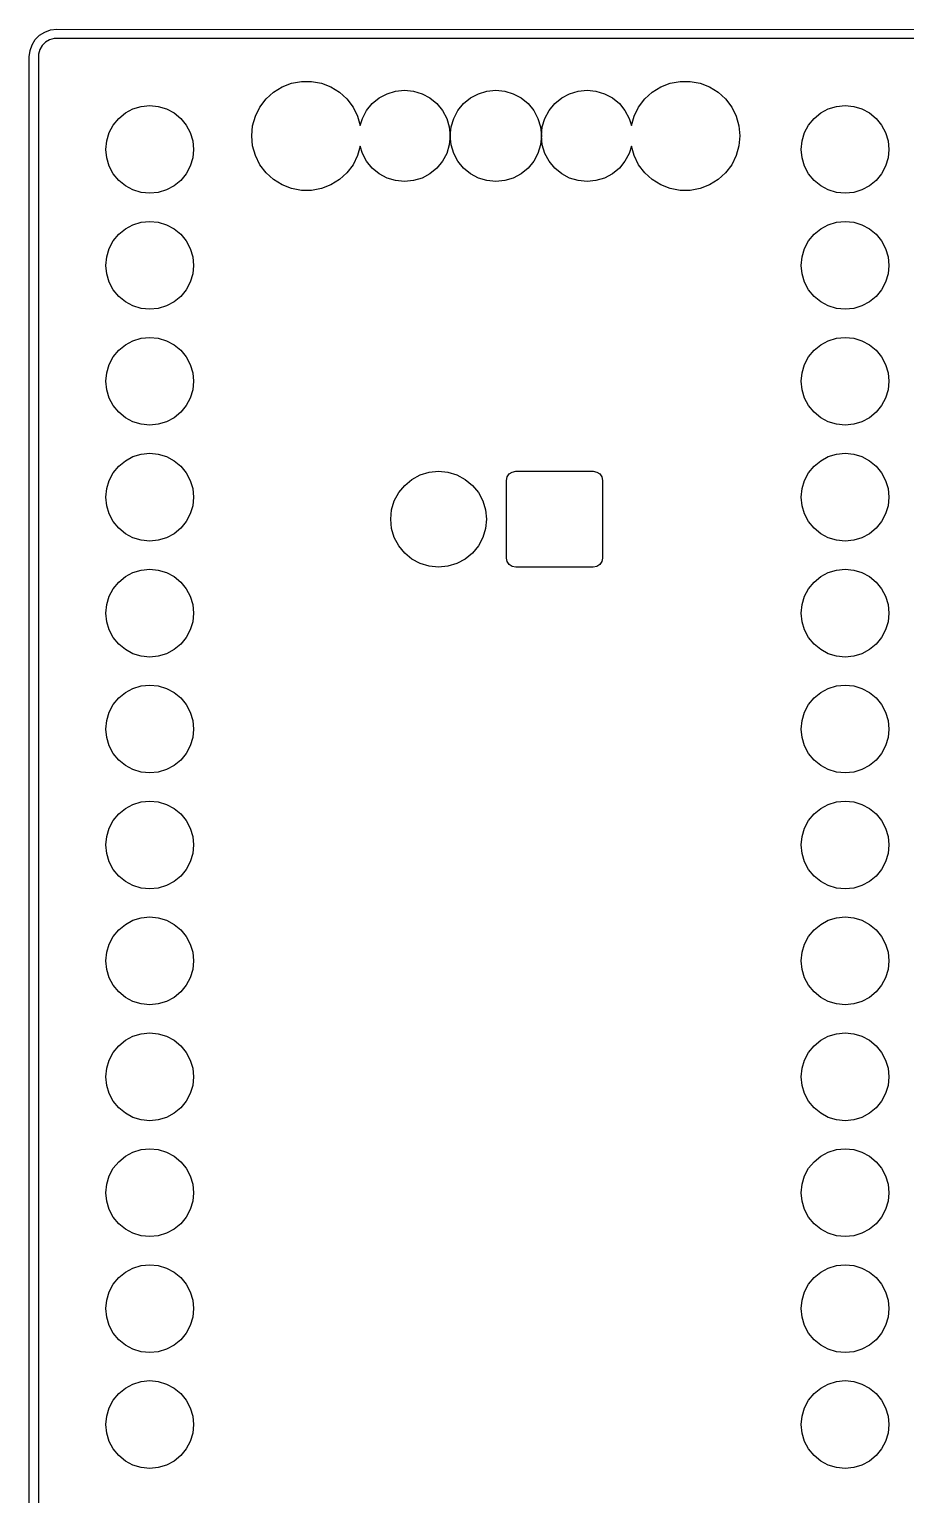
# Model space of a CAD drawing. Extents: x 11 to 286, y -112 to -20.
# Drawn here: x 151.83 to 171.04, y -58.81 to -26.7 of the extents above; entities that cross this region are included whole.
import ezdxf

# ---------------------------------------------------------------- set-up
doc = ezdxf.new("R2010")
doc.units = 0
doc.layers.add('BLACK', color=7, linetype='CONTINUOUS')

msp = doc.modelspace()

# ---------------------------------------------------------------- linework, layer by layer
at = {"layer": 'BLACK', "linetype": 'CONTINUOUS'}
for p, q in [((151.893, -27.0377), (151.964, -26.9239)), ((151.964, -26.9239), (152.059, -26.8289)), ((152.059, -26.8289), (152.173, -26.7574)), ((152.173, -26.7574), (152.3, -26.713)), ((152.279, -26.9252), (152.188, -26.9779)), ((152.381, -26.898), (152.279, -26.9252)), ((152.3, -26.713), (152.434, -26.698)), ((152.434, -26.898), (152.381, -26.898)), ((152.434, -26.698), (172.183, -26.6998)), ((172.183, -26.8998), (152.434, -26.898)), ((151.833, -27.298), (151.849, -27.1645)), ((151.849, -27.1645), (151.893, -27.0377)), ((152.061, -27.1436), (152.034, -27.2453)), ((152.034, -27.2453), (152.034, -27.298)), ((152.113, -27.0524), (152.061, -27.1436)), ((152.188, -26.9779), (152.113, -27.0524)), ((151.833, -87.123), (151.833, -27.298)), ((151.833, -27.298), (151.833, -27.298)), ((152.034, -27.298), (152.034, -87.123)), ((157.373, -27.9588), (157.579, -27.8788)), ((157.579, -27.8788), (157.797, -27.8381)), ((157.797, -27.8381), (158.018, -27.8381)), ((158.018, -27.8381), (158.236, -27.8788)), ((158.236, -27.8788), (158.442, -27.9588)), ((165.673, -27.9588), (165.879, -27.8788)), ((165.879, -27.8788), (166.097, -27.8381)), ((166.097, -27.8381), (166.318, -27.8381)), ((166.318, -27.8381), (166.536, -27.8788)), ((166.536, -27.8788), (166.742, -27.9588)), ((156.887, -28.4013), (157.021, -28.2246)), ((157.021, -28.2246), (157.184, -28.0754)), ((157.184, -28.0754), (157.373, -27.9588)), ((158.442, -27.9588), (158.631, -28.0754)), ((158.631, -28.0754), (158.794, -28.2246)), ((158.794, -28.2246), (158.928, -28.4013)), ((159.35, -28.3259), (159.502, -28.2015)), ((159.502, -28.2015), (159.675, -28.1091)), ((159.675, -28.1091), (159.862, -28.0522)), ((159.862, -28.0522), (160.058, -28.033)), ((160.058, -28.033), (160.253, -28.0522)), ((160.253, -28.0522), (160.44, -28.1091)), ((160.44, -28.1091), (160.613, -28.2015)), ((160.613, -28.2015), (160.765, -28.3259)), ((161.35, -28.3259), (161.502, -28.2015)), ((161.502, -28.2015), (161.675, -28.1091)), ((161.675, -28.1091), (161.862, -28.0522)), ((161.862, -28.0522), (162.058, -28.033)), ((162.058, -28.033), (162.253, -28.0522)), ((162.253, -28.0522), (162.44, -28.1091)), ((162.44, -28.1091), (162.613, -28.2015)), ((162.613, -28.2015), (162.765, -28.3259)), ((163.35, -28.3259), (163.502, -28.2015)), ((163.502, -28.2015), (163.675, -28.1091)), ((163.675, -28.1091), (163.862, -28.0522)), ((163.862, -28.0522), (164.058, -28.033)), ((164.058, -28.033), (164.253, -28.0522)), ((164.253, -28.0522), (164.44, -28.1091)), ((164.44, -28.1091), (164.613, -28.2015)), ((164.613, -28.2015), (164.765, -28.3259)), ((165.187, -28.4013), (165.321, -28.2246)), ((165.321, -28.2246), (165.484, -28.0754)), ((165.484, -28.0754), (165.673, -27.9588)), ((166.742, -27.9588), (166.931, -28.0754)), ((166.931, -28.0754), (167.094, -28.2246)), ((167.094, -28.2246), (167.228, -28.4013)), ((153.793, -28.6498), (153.939, -28.5301)), ((153.939, -28.5301), (154.105, -28.4412)), ((154.105, -28.4412), (154.286, -28.3865)), ((154.286, -28.3865), (154.474, -28.368)), ((154.474, -28.368), (154.661, -28.3865)), ((154.661, -28.3865), (154.842, -28.4412)), ((154.842, -28.4412), (155.008, -28.5301)), ((155.008, -28.5301), (155.154, -28.6498)), ((156.789, -28.5995), (156.887, -28.4013)), ((158.928, -28.4013), (159.026, -28.5995)), ((159.134, -28.6503), (159.226, -28.4774)), ((159.226, -28.4774), (159.35, -28.3259)), ((160.765, -28.3259), (160.889, -28.4774)), ((160.889, -28.4774), (160.981, -28.6503)), ((161.134, -28.6503), (161.226, -28.4774)), ((161.226, -28.4774), (161.35, -28.3259)), ((162.765, -28.3259), (162.889, -28.4774)), ((162.889, -28.4774), (162.981, -28.6503)), ((163.134, -28.6503), (163.226, -28.4774)), ((163.226, -28.4774), (163.35, -28.3259)), ((164.765, -28.3259), (164.889, -28.4774)), ((164.889, -28.4774), (164.981, -28.6503)), ((165.089, -28.5995), (165.187, -28.4013)), ((167.228, -28.4013), (167.326, -28.5995)), ((169.033, -28.6498), (169.179, -28.5301)), ((169.179, -28.5301), (169.345, -28.4412)), ((169.345, -28.4412), (169.526, -28.3865)), ((169.526, -28.3865), (169.713, -28.368)), ((169.713, -28.368), (169.901, -28.3865)), ((169.901, -28.3865), (170.082, -28.4412)), ((170.082, -28.4412), (170.248, -28.5301)), ((170.248, -28.5301), (170.394, -28.6498)), ((153.585, -28.9619), (153.674, -28.7955)), ((153.674, -28.7955), (153.793, -28.6498)), ((155.154, -28.6498), (155.273, -28.7955)), ((155.273, -28.7955), (155.362, -28.9619)), ((156.707, -29.033), (156.728, -28.8125)), ((156.728, -28.8125), (156.789, -28.5995)), ((159.026, -28.5995), (159.086, -28.808)), ((159.086, -28.808), (159.134, -28.6503)), ((160.981, -28.6503), (161.038, -28.8379)), ((161.038, -28.8379), (161.058, -29.033)), ((161.058, -29.033), (161.077, -28.8379)), ((161.077, -28.8379), (161.134, -28.6503)), ((162.981, -28.6503), (163.038, -28.8379)), ((163.038, -28.8379), (163.058, -29.033)), ((163.058, -29.033), (163.077, -28.8379)), ((163.077, -28.8379), (163.134, -28.6503)), ((164.981, -28.6503), (165.029, -28.808)), ((165.029, -28.808), (165.089, -28.5995)), ((167.326, -28.5995), (167.387, -28.8125)), ((167.387, -28.8125), (167.407, -29.033)), ((168.825, -28.9619), (168.914, -28.7955)), ((168.914, -28.7955), (169.033, -28.6498)), ((170.394, -28.6498), (170.513, -28.7955)), ((170.513, -28.7955), (170.602, -28.9619)), ((153.511, -29.33), (153.53, -29.1423)), ((153.53, -29.1423), (153.585, -28.9619)), ((155.362, -28.9619), (155.417, -29.1423)), ((155.417, -29.1423), (155.435, -29.33)), ((156.728, -29.2535), (156.707, -29.033)), ((161.058, -29.033), (161.038, -29.2281)), ((161.077, -29.2281), (161.058, -29.033)), ((163.058, -29.033), (163.038, -29.2281)), ((163.077, -29.2281), (163.058, -29.033)), ((167.407, -29.033), (167.387, -29.2535)), ((168.751, -29.33), (168.77, -29.1423)), ((168.77, -29.1423), (168.825, -28.9619)), ((170.602, -28.9619), (170.657, -29.1423)), ((170.657, -29.1423), (170.675, -29.33)), ((153.53, -29.5177), (153.511, -29.33)), ((153.585, -29.6981), (153.53, -29.5177)), ((155.417, -29.5177), (155.362, -29.6981)), ((155.435, -29.33), (155.417, -29.5177)), ((156.789, -29.4665), (156.728, -29.2535)), ((156.887, -29.6647), (156.789, -29.4665)), ((159.026, -29.4665), (158.928, -29.6647)), ((159.086, -29.258), (159.026, -29.4665)), ((159.134, -29.4157), (159.086, -29.258)), ((159.226, -29.5886), (159.134, -29.4157)), ((160.981, -29.4157), (160.889, -29.5886)), ((161.038, -29.2281), (160.981, -29.4157)), ((161.134, -29.4157), (161.077, -29.2281)), ((161.226, -29.5886), (161.134, -29.4157)), ((162.981, -29.4157), (162.889, -29.5886)), ((163.038, -29.2281), (162.981, -29.4157)), ((163.134, -29.4157), (163.077, -29.2281)), ((163.226, -29.5886), (163.134, -29.4157)), ((164.981, -29.4157), (164.889, -29.5886)), ((165.029, -29.258), (164.981, -29.4157)), ((165.089, -29.4665), (165.029, -29.258)), ((165.187, -29.6647), (165.089, -29.4665)), ((167.326, -29.4665), (167.228, -29.6647)), ((167.387, -29.2535), (167.326, -29.4665)), ((168.77, -29.5177), (168.751, -29.33)), ((168.825, -29.6981), (168.77, -29.5177)), ((170.657, -29.5177), (170.602, -29.6981)), ((170.675, -29.33), (170.657, -29.5177)), ((153.674, -29.8645), (153.585, -29.6981)), ((155.362, -29.6981), (155.273, -29.8645)), ((157.021, -29.8414), (156.887, -29.6647)), ((157.184, -29.9906), (157.021, -29.8414)), ((158.794, -29.8414), (158.631, -29.9906)), ((158.928, -29.6647), (158.794, -29.8414)), ((159.35, -29.7401), (159.226, -29.5886)), ((159.502, -29.8645), (159.35, -29.7401)), ((160.765, -29.7401), (160.613, -29.8645)), ((160.889, -29.5886), (160.765, -29.7401)), ((161.35, -29.7401), (161.226, -29.5886)), ((161.502, -29.8645), (161.35, -29.7401)), ((162.765, -29.7401), (162.613, -29.8645)), ((162.889, -29.5886), (162.765, -29.7401)), ((163.35, -29.7401), (163.226, -29.5886)), ((163.502, -29.8645), (163.35, -29.7401)), ((164.765, -29.7401), (164.613, -29.8645)), ((164.889, -29.5886), (164.765, -29.7401)), ((165.321, -29.8414), (165.187, -29.6647)), ((165.484, -29.9906), (165.321, -29.8414)), ((167.094, -29.8414), (166.931, -29.9906)), ((167.228, -29.6647), (167.094, -29.8414)), ((168.914, -29.8645), (168.825, -29.6981)), ((170.602, -29.6981), (170.513, -29.8645)), ((153.793, -30.0102), (153.674, -29.8645)), ((153.939, -30.1299), (153.793, -30.0102)), ((154.105, -30.2188), (153.939, -30.1299)), ((155.008, -30.1299), (154.842, -30.2188)), ((155.154, -30.0102), (155.008, -30.1299)), ((155.273, -29.8645), (155.154, -30.0102)), ((157.373, -30.1072), (157.184, -29.9906)), ((157.579, -30.1872), (157.373, -30.1072)), ((158.442, -30.1072), (158.236, -30.1872)), ((158.631, -29.9906), (158.442, -30.1072)), ((159.675, -29.9569), (159.502, -29.8645)), ((159.862, -30.0138), (159.675, -29.9569)), ((160.058, -30.033), (159.862, -30.0138)), ((160.253, -30.0138), (160.058, -30.033)), ((160.44, -29.9569), (160.253, -30.0138)), ((160.613, -29.8645), (160.44, -29.9569)), ((161.675, -29.9569), (161.502, -29.8645)), ((161.862, -30.0138), (161.675, -29.9569)), ((162.058, -30.033), (161.862, -30.0138)), ((162.253, -30.0138), (162.058, -30.033)), ((162.44, -29.9569), (162.253, -30.0138)), ((162.613, -29.8645), (162.44, -29.9569)), ((163.675, -29.9569), (163.502, -29.8645)), ((163.862, -30.0138), (163.675, -29.9569)), ((164.058, -30.033), (163.862, -30.0138)), ((164.253, -30.0138), (164.058, -30.033)), ((164.44, -29.9569), (164.253, -30.0138)), ((164.613, -29.8645), (164.44, -29.9569)), ((165.673, -30.1072), (165.484, -29.9906)), ((165.879, -30.1872), (165.673, -30.1072)), ((166.742, -30.1072), (166.536, -30.1872)), ((166.931, -29.9906), (166.742, -30.1072)), ((169.033, -30.0102), (168.914, -29.8645)), ((169.179, -30.1299), (169.033, -30.0102)), ((169.345, -30.2188), (169.179, -30.1299)), ((170.248, -30.1299), (170.082, -30.2188)), ((170.394, -30.0102), (170.248, -30.1299)), ((170.513, -29.8645), (170.394, -30.0102)), ((154.286, -30.2735), (154.105, -30.2188)), ((154.474, -30.292), (154.286, -30.2735)), ((154.661, -30.2735), (154.474, -30.292)), ((154.842, -30.2188), (154.661, -30.2735)), ((157.797, -30.2279), (157.579, -30.1872)), ((158.018, -30.2279), (157.797, -30.2279)), ((158.236, -30.1872), (158.018, -30.2279)), ((166.097, -30.2279), (165.879, -30.1872)), ((166.318, -30.2279), (166.097, -30.2279)), ((166.536, -30.1872), (166.318, -30.2279)), ((169.526, -30.2735), (169.345, -30.2188)), ((169.713, -30.292), (169.526, -30.2735)), ((169.901, -30.2735), (169.713, -30.292)), ((170.082, -30.2188), (169.901, -30.2735)), ((153.793, -31.1898), (153.939, -31.0701)), ((153.939, -31.0701), (154.105, -30.9812)), ((154.105, -30.9812), (154.286, -30.9265)), ((154.286, -30.9265), (154.474, -30.908)), ((154.474, -30.908), (154.661, -30.9265)), ((154.661, -30.9265), (154.842, -30.9812)), ((154.842, -30.9812), (155.008, -31.0701)), ((155.008, -31.0701), (155.154, -31.1898)), ((169.033, -31.1898), (169.179, -31.0701)), ((169.179, -31.0701), (169.345, -30.9812)), ((169.345, -30.9812), (169.526, -30.9265)), ((169.526, -30.9265), (169.713, -30.908)), ((169.713, -30.908), (169.901, -30.9265)), ((169.901, -30.9265), (170.082, -30.9812)), ((170.082, -30.9812), (170.248, -31.0701)), ((170.248, -31.0701), (170.394, -31.1898)), ((153.585, -31.5019), (153.674, -31.3355)), ((153.674, -31.3355), (153.793, -31.1898)), ((155.154, -31.1898), (155.273, -31.3355)), ((155.273, -31.3355), (155.362, -31.5019)), ((168.825, -31.5019), (168.914, -31.3355)), ((168.914, -31.3355), (169.033, -31.1898)), ((170.394, -31.1898), (170.513, -31.3355)), ((170.513, -31.3355), (170.602, -31.5019)), ((153.511, -31.87), (153.53, -31.6823)), ((153.53, -31.6823), (153.585, -31.5019)), ((155.362, -31.5019), (155.417, -31.6823)), ((155.417, -31.6823), (155.435, -31.87)), ((168.751, -31.87), (168.77, -31.6823)), ((168.77, -31.6823), (168.825, -31.5019)), ((170.602, -31.5019), (170.657, -31.6823)), ((170.657, -31.6823), (170.675, -31.87)), ((153.53, -32.0577), (153.511, -31.87)), ((153.585, -32.2381), (153.53, -32.0577)), ((155.417, -32.0577), (155.362, -32.2381)), ((155.435, -31.87), (155.417, -32.0577)), ((168.77, -32.0577), (168.751, -31.87)), ((168.825, -32.2381), (168.77, -32.0577)), ((170.657, -32.0577), (170.602, -32.2381)), ((170.675, -31.87), (170.657, -32.0577)), ((153.674, -32.4045), (153.585, -32.2381)), ((153.793, -32.5502), (153.674, -32.4045)), ((155.273, -32.4045), (155.154, -32.5502)), ((155.362, -32.2381), (155.273, -32.4045)), ((168.914, -32.4045), (168.825, -32.2381)), ((169.033, -32.5502), (168.914, -32.4045)), ((170.513, -32.4045), (170.394, -32.5502)), ((170.602, -32.2381), (170.513, -32.4045)), ((153.939, -32.6699), (153.793, -32.5502)), ((154.105, -32.7588), (153.939, -32.6699)), ((155.008, -32.6699), (154.842, -32.7588)), ((155.154, -32.5502), (155.008, -32.6699)), ((169.179, -32.6699), (169.033, -32.5502)), ((169.345, -32.7588), (169.179, -32.6699)), ((170.248, -32.6699), (170.082, -32.7588)), ((170.394, -32.5502), (170.248, -32.6699)), ((154.286, -32.8135), (154.105, -32.7588)), ((154.474, -32.832), (154.286, -32.8135)), ((154.661, -32.8135), (154.474, -32.832)), ((154.842, -32.7588), (154.661, -32.8135)), ((169.526, -32.8135), (169.345, -32.7588)), ((169.713, -32.832), (169.526, -32.8135)), ((169.901, -32.8135), (169.713, -32.832)), ((170.082, -32.7588), (169.901, -32.8135)), ((153.793, -33.7298), (153.939, -33.6101)), ((153.939, -33.6101), (154.105, -33.5212)), ((154.105, -33.5212), (154.286, -33.4665)), ((154.286, -33.4665), (154.474, -33.448)), ((154.474, -33.448), (154.661, -33.4665)), ((154.661, -33.4665), (154.842, -33.5212)), ((154.842, -33.5212), (155.008, -33.6101)), ((155.008, -33.6101), (155.154, -33.7298)), ((169.033, -33.7298), (169.179, -33.6101)), ((169.179, -33.6101), (169.345, -33.5212)), ((169.345, -33.5212), (169.526, -33.4665)), ((169.526, -33.4665), (169.713, -33.448)), ((169.713, -33.448), (169.901, -33.4665)), ((169.901, -33.4665), (170.082, -33.5212)), ((170.082, -33.5212), (170.248, -33.6101)), ((170.248, -33.6101), (170.394, -33.7298)), ((153.585, -34.0419), (153.674, -33.8755)), ((153.674, -33.8755), (153.793, -33.7298)), ((155.154, -33.7298), (155.273, -33.8755)), ((155.273, -33.8755), (155.362, -34.0419)), ((168.825, -34.0419), (168.914, -33.8755)), ((168.914, -33.8755), (169.033, -33.7298)), ((170.394, -33.7298), (170.513, -33.8755)), ((170.513, -33.8755), (170.602, -34.0419)), ((153.511, -34.41), (153.53, -34.2223)), ((153.53, -34.2223), (153.585, -34.0419)), ((155.362, -34.0419), (155.417, -34.2223)), ((155.417, -34.2223), (155.435, -34.41)), ((168.751, -34.41), (168.77, -34.2223)), ((168.77, -34.2223), (168.825, -34.0419)), ((170.602, -34.0419), (170.657, -34.2223)), ((170.657, -34.2223), (170.675, -34.41)), ((153.53, -34.5977), (153.511, -34.41)), ((153.585, -34.7781), (153.53, -34.5977)), ((155.417, -34.5977), (155.362, -34.7781)), ((155.435, -34.41), (155.417, -34.5977)), ((168.77, -34.5977), (168.751, -34.41)), ((168.825, -34.7781), (168.77, -34.5977)), ((170.657, -34.5977), (170.602, -34.7781)), ((170.675, -34.41), (170.657, -34.5977)), ((153.674, -34.9445), (153.585, -34.7781)), ((153.793, -35.0902), (153.674, -34.9445)), ((155.273, -34.9445), (155.154, -35.0902)), ((155.362, -34.7781), (155.273, -34.9445)), ((168.914, -34.9445), (168.825, -34.7781)), ((169.033, -35.0902), (168.914, -34.9445)), ((170.513, -34.9445), (170.394, -35.0902)), ((170.602, -34.7781), (170.513, -34.9445)), ((153.939, -35.2099), (153.793, -35.0902)), ((154.105, -35.2988), (153.939, -35.2099)), ((154.286, -35.3535), (154.105, -35.2988)), ((154.842, -35.2988), (154.661, -35.3535)), ((155.008, -35.2099), (154.842, -35.2988)), ((155.154, -35.0902), (155.008, -35.2099)), ((169.179, -35.2099), (169.033, -35.0902)), ((169.345, -35.2988), (169.179, -35.2099)), ((169.526, -35.3535), (169.345, -35.2988)), ((170.082, -35.2988), (169.901, -35.3535)), ((170.248, -35.2099), (170.082, -35.2988)), ((170.394, -35.0902), (170.248, -35.2099)), ((154.474, -35.372), (154.286, -35.3535)), ((154.661, -35.3535), (154.474, -35.372)), ((169.713, -35.372), (169.526, -35.3535)), ((169.901, -35.3535), (169.713, -35.372)), ((153.674, -36.4155), (153.793, -36.2698)), ((153.793, -36.2698), (153.939, -36.1501)), ((153.939, -36.1501), (154.105, -36.0612)), ((154.105, -36.0612), (154.286, -36.0065)), ((154.286, -36.0065), (154.474, -35.988)), ((154.474, -35.988), (154.661, -36.0065)), ((154.661, -36.0065), (154.842, -36.0612)), ((154.842, -36.0612), (155.008, -36.1501)), ((155.008, -36.1501), (155.154, -36.2698)), ((155.154, -36.2698), (155.273, -36.4155)), ((168.914, -36.4155), (169.033, -36.2698)), ((169.033, -36.2698), (169.179, -36.1501)), ((169.179, -36.1501), (169.345, -36.0612)), ((169.345, -36.0612), (169.526, -36.0065)), ((169.526, -36.0065), (169.713, -35.988)), ((169.713, -35.988), (169.901, -36.0065)), ((169.901, -36.0065), (170.082, -36.0612)), ((170.082, -36.0612), (170.248, -36.1501)), ((170.248, -36.1501), (170.394, -36.2698)), ((170.394, -36.2698), (170.513, -36.4155)), ((153.53, -36.7623), (153.585, -36.5819)), ((153.585, -36.5819), (153.674, -36.4155)), ((155.273, -36.4155), (155.362, -36.5819)), ((155.362, -36.5819), (155.417, -36.7623)), ((160.061, -36.6905), (160.22, -36.56)), ((160.22, -36.56), (160.402, -36.4629)), ((160.402, -36.4629), (160.599, -36.4032)), ((160.599, -36.4032), (160.803, -36.383)), ((160.803, -36.383), (161.008, -36.4032)), ((161.008, -36.4032), (161.205, -36.4629)), ((161.205, -36.4629), (161.387, -36.56)), ((161.387, -36.56), (161.546, -36.6905)), ((162.293, -36.583), (162.309, -36.5065)), ((162.293, -38.283), (162.293, -36.583)), ((162.309, -36.5065), (162.352, -36.4416)), ((162.352, -36.4416), (162.417, -36.3982)), ((162.417, -36.3982), (162.493, -36.383)), ((162.493, -36.383), (164.194, -36.383)), ((164.194, -36.383), (164.27, -36.3982)), ((164.27, -36.3982), (164.335, -36.4416)), ((164.335, -36.4416), (164.378, -36.5065)), ((164.378, -36.5065), (164.393, -36.583)), ((164.393, -36.583), (164.393, -38.283)), ((168.77, -36.7623), (168.825, -36.5819)), ((168.825, -36.5819), (168.914, -36.4155)), ((170.513, -36.4155), (170.602, -36.5819)), ((170.602, -36.5819), (170.657, -36.7623)), ((153.511, -36.95), (153.53, -36.7623)), ((155.417, -36.7623), (155.435, -36.95)), ((159.833, -37.0312), (159.93, -36.8497)), ((159.93, -36.8497), (160.061, -36.6905)), ((161.546, -36.6905), (161.677, -36.8497)), ((161.677, -36.8497), (161.774, -37.0312)), ((168.751, -36.95), (168.77, -36.7623)), ((170.657, -36.7623), (170.675, -36.95)), ((153.53, -37.1377), (153.511, -36.95)), ((153.585, -37.3181), (153.53, -37.1377)), ((155.417, -37.1377), (155.362, -37.3181)), ((155.435, -36.95), (155.417, -37.1377)), ((159.754, -37.433), (159.774, -37.2282)), ((159.774, -37.2282), (159.833, -37.0312)), ((161.774, -37.0312), (161.833, -37.2282)), ((161.833, -37.2282), (161.853, -37.433)), ((168.77, -37.1377), (168.751, -36.95)), ((168.825, -37.3181), (168.77, -37.1377)), ((170.657, -37.1377), (170.602, -37.3181)), ((170.675, -36.95), (170.657, -37.1377)), ((153.674, -37.4845), (153.585, -37.3181)), ((153.793, -37.6302), (153.674, -37.4845)), ((155.273, -37.4845), (155.154, -37.6302)), ((155.362, -37.3181), (155.273, -37.4845)), ((159.774, -37.6378), (159.754, -37.433)), ((161.853, -37.433), (161.833, -37.6378)), ((168.914, -37.4845), (168.825, -37.3181)), ((169.033, -37.6302), (168.914, -37.4845)), ((170.513, -37.4845), (170.394, -37.6302)), ((170.602, -37.3181), (170.513, -37.4845)), ((153.939, -37.7499), (153.793, -37.6302)), ((154.105, -37.8388), (153.939, -37.7499)), ((154.286, -37.8935), (154.105, -37.8388)), ((154.842, -37.8388), (154.661, -37.8935)), ((155.008, -37.7499), (154.842, -37.8388)), ((155.154, -37.6302), (155.008, -37.7499)), ((159.833, -37.8348), (159.774, -37.6378)), ((159.93, -38.0163), (159.833, -37.8348)), ((161.774, -37.8348), (161.677, -38.0163)), ((161.833, -37.6378), (161.774, -37.8348)), ((169.179, -37.7499), (169.033, -37.6302)), ((169.345, -37.8388), (169.179, -37.7499)), ((169.526, -37.8935), (169.345, -37.8388)), ((170.082, -37.8388), (169.901, -37.8935)), ((170.248, -37.7499), (170.082, -37.8388)), ((170.394, -37.6302), (170.248, -37.7499)), ((154.474, -37.912), (154.286, -37.8935)), ((154.661, -37.8935), (154.474, -37.912)), ((160.061, -38.1755), (159.93, -38.0163)), ((160.22, -38.306), (160.061, -38.1755)), ((161.546, -38.1755), (161.387, -38.306)), ((161.677, -38.0163), (161.546, -38.1755)), ((169.713, -37.912), (169.526, -37.8935)), ((169.901, -37.8935), (169.713, -37.912)), ((154.286, -38.5465), (154.474, -38.528)), ((154.474, -38.528), (154.661, -38.5465)), ((160.402, -38.4031), (160.22, -38.306)), ((160.599, -38.4628), (160.402, -38.4031)), ((160.803, -38.483), (160.599, -38.4628)), ((161.008, -38.4628), (160.803, -38.483)), ((161.205, -38.4031), (161.008, -38.4628)), ((161.387, -38.306), (161.205, -38.4031)), ((162.309, -38.3595), (162.293, -38.283)), ((162.352, -38.4244), (162.309, -38.3595)), ((162.417, -38.4678), (162.352, -38.4244)), ((162.493, -38.483), (162.417, -38.4678)), ((164.194, -38.483), (162.493, -38.483)), ((164.27, -38.4678), (164.194, -38.483)), ((164.335, -38.4244), (164.27, -38.4678)), ((164.378, -38.3595), (164.335, -38.4244)), ((164.393, -38.283), (164.378, -38.3595)), ((169.526, -38.5465), (169.713, -38.528)), ((169.713, -38.528), (169.901, -38.5465)), ((153.674, -38.9555), (153.793, -38.8098)), ((153.793, -38.8098), (153.939, -38.6901)), ((153.939, -38.6901), (154.105, -38.6012)), ((154.105, -38.6012), (154.286, -38.5465)), ((154.661, -38.5465), (154.842, -38.6012)), ((154.842, -38.6012), (155.008, -38.6901)), ((155.008, -38.6901), (155.154, -38.8098)), ((155.154, -38.8098), (155.273, -38.9555)), ((168.914, -38.9555), (169.033, -38.8098)), ((169.033, -38.8098), (169.179, -38.6901)), ((169.179, -38.6901), (169.345, -38.6012)), ((169.345, -38.6012), (169.526, -38.5465)), ((169.901, -38.5465), (170.082, -38.6012)), ((170.082, -38.6012), (170.248, -38.6901)), ((170.248, -38.6901), (170.394, -38.8098)), ((170.394, -38.8098), (170.513, -38.9555)), ((153.53, -39.3023), (153.585, -39.1219)), ((153.585, -39.1219), (153.674, -38.9555)), ((155.273, -38.9555), (155.362, -39.1219)), ((155.362, -39.1219), (155.417, -39.3023)), ((168.77, -39.3023), (168.825, -39.1219)), ((168.825, -39.1219), (168.914, -38.9555)), ((170.513, -38.9555), (170.602, -39.1219)), ((170.602, -39.1219), (170.657, -39.3023)), ((153.511, -39.49), (153.53, -39.3023)), ((153.53, -39.6777), (153.511, -39.49)), ((155.417, -39.3023), (155.435, -39.49)), ((155.435, -39.49), (155.417, -39.6777)), ((168.751, -39.49), (168.77, -39.3023)), ((168.77, -39.6777), (168.751, -39.49)), ((170.657, -39.3023), (170.675, -39.49)), ((170.675, -39.49), (170.657, -39.6777)), ((153.585, -39.8581), (153.53, -39.6777)), ((155.417, -39.6777), (155.362, -39.8581)), ((168.825, -39.8581), (168.77, -39.6777)), ((170.657, -39.6777), (170.602, -39.8581)), ((153.674, -40.0245), (153.585, -39.8581)), ((153.793, -40.1702), (153.674, -40.0245)), ((155.273, -40.0245), (155.154, -40.1702)), ((155.362, -39.8581), (155.273, -40.0245)), ((168.914, -40.0245), (168.825, -39.8581)), ((169.033, -40.1702), (168.914, -40.0245)), ((170.513, -40.0245), (170.394, -40.1702)), ((170.602, -39.8581), (170.513, -40.0245)), ((153.939, -40.2899), (153.793, -40.1702)), ((154.105, -40.3788), (153.939, -40.2899)), ((154.286, -40.4335), (154.105, -40.3788)), ((154.474, -40.452), (154.286, -40.4335)), ((154.661, -40.4335), (154.474, -40.452)), ((154.842, -40.3788), (154.661, -40.4335)), ((155.008, -40.2899), (154.842, -40.3788)), ((155.154, -40.1702), (155.008, -40.2899)), ((169.179, -40.2899), (169.033, -40.1702)), ((169.345, -40.3788), (169.179, -40.2899)), ((169.526, -40.4335), (169.345, -40.3788)), ((169.713, -40.452), (169.526, -40.4335)), ((169.901, -40.4335), (169.713, -40.452)), ((170.082, -40.3788), (169.901, -40.4335)), ((170.248, -40.2899), (170.082, -40.3788)), ((170.394, -40.1702), (170.248, -40.2899)), ((154.105, -41.1412), (154.286, -41.0865)), ((154.286, -41.0865), (154.474, -41.068)), ((154.474, -41.068), (154.661, -41.0865)), ((154.661, -41.0865), (154.842, -41.1412)), ((169.345, -41.1412), (169.526, -41.0865)), ((169.526, -41.0865), (169.713, -41.068)), ((169.713, -41.068), (169.901, -41.0865)), ((169.901, -41.0865), (170.082, -41.1412)), ((153.674, -41.4955), (153.793, -41.3498)), ((153.793, -41.3498), (153.939, -41.2301)), ((153.939, -41.2301), (154.105, -41.1412)), ((154.842, -41.1412), (155.008, -41.2301)), ((155.008, -41.2301), (155.154, -41.3498)), ((155.154, -41.3498), (155.273, -41.4955)), ((168.914, -41.4955), (169.033, -41.3498)), ((169.033, -41.3498), (169.179, -41.2301)), ((169.179, -41.2301), (169.345, -41.1412)), ((170.082, -41.1412), (170.248, -41.2301)), ((170.248, -41.2301), (170.394, -41.3498)), ((170.394, -41.3498), (170.513, -41.4955)), ((153.53, -41.8423), (153.585, -41.6619)), ((153.585, -41.6619), (153.674, -41.4955)), ((155.273, -41.4955), (155.362, -41.6619)), ((155.362, -41.6619), (155.417, -41.8423)), ((168.77, -41.8423), (168.825, -41.6619)), ((168.825, -41.6619), (168.914, -41.4955)), ((170.513, -41.4955), (170.602, -41.6619)), ((170.602, -41.6619), (170.657, -41.8423)), ((153.511, -42.03), (153.53, -41.8423)), ((153.53, -42.2177), (153.511, -42.03)), ((155.417, -41.8423), (155.435, -42.03)), ((155.435, -42.03), (155.417, -42.2177)), ((168.751, -42.03), (168.77, -41.8423)), ((168.77, -42.2177), (168.751, -42.03)), ((170.657, -41.8423), (170.675, -42.03)), ((170.675, -42.03), (170.657, -42.2177)), ((153.585, -42.3981), (153.53, -42.2177)), ((155.417, -42.2177), (155.362, -42.3981)), ((168.825, -42.3981), (168.77, -42.2177)), ((170.657, -42.2177), (170.602, -42.3981)), ((153.674, -42.5645), (153.585, -42.3981)), ((153.793, -42.7102), (153.674, -42.5645)), ((155.273, -42.5645), (155.154, -42.7102)), ((155.362, -42.3981), (155.273, -42.5645)), ((168.914, -42.5645), (168.825, -42.3981)), ((169.033, -42.7102), (168.914, -42.5645)), ((170.513, -42.5645), (170.394, -42.7102)), ((170.602, -42.3981), (170.513, -42.5645)), ((153.939, -42.8299), (153.793, -42.7102)), ((154.105, -42.9188), (153.939, -42.8299)), ((154.286, -42.9735), (154.105, -42.9188)), ((154.474, -42.992), (154.286, -42.9735)), ((154.661, -42.9735), (154.474, -42.992)), ((154.842, -42.9188), (154.661, -42.9735)), ((155.008, -42.8299), (154.842, -42.9188)), ((155.154, -42.7102), (155.008, -42.8299)), ((169.179, -42.8299), (169.033, -42.7102)), ((169.345, -42.9188), (169.179, -42.8299)), ((169.526, -42.9735), (169.345, -42.9188)), ((169.713, -42.992), (169.526, -42.9735)), ((169.901, -42.9735), (169.713, -42.992)), ((170.082, -42.9188), (169.901, -42.9735)), ((170.248, -42.8299), (170.082, -42.9188)), ((170.394, -42.7102), (170.248, -42.8299)), ((154.105, -43.6812), (154.286, -43.6265)), ((154.286, -43.6265), (154.474, -43.608)), ((154.474, -43.608), (154.661, -43.6265)), ((154.661, -43.6265), (154.842, -43.6812)), ((169.345, -43.6812), (169.526, -43.6265)), ((169.526, -43.6265), (169.713, -43.608)), ((169.713, -43.608), (169.901, -43.6265)), ((169.901, -43.6265), (170.082, -43.6812)), ((153.674, -44.0355), (153.793, -43.8898)), ((153.793, -43.8898), (153.939, -43.7701)), ((153.939, -43.7701), (154.105, -43.6812)), ((154.842, -43.6812), (155.008, -43.7701)), ((155.008, -43.7701), (155.154, -43.8898)), ((155.154, -43.8898), (155.273, -44.0355)), ((168.914, -44.0355), (169.033, -43.8898)), ((169.033, -43.8898), (169.179, -43.7701)), ((169.179, -43.7701), (169.345, -43.6812)), ((170.082, -43.6812), (170.248, -43.7701)), ((170.248, -43.7701), (170.394, -43.8898)), ((170.394, -43.8898), (170.513, -44.0355)), ((153.53, -44.3823), (153.585, -44.2019)), ((153.585, -44.2019), (153.674, -44.0355)), ((155.273, -44.0355), (155.362, -44.2019)), ((155.362, -44.2019), (155.417, -44.3823)), ((168.77, -44.3823), (168.825, -44.2019)), ((168.825, -44.2019), (168.914, -44.0355)), ((170.513, -44.0355), (170.602, -44.2019)), ((170.602, -44.2019), (170.657, -44.3823)), ((153.511, -44.57), (153.53, -44.3823)), ((153.53, -44.7577), (153.511, -44.57)), ((155.417, -44.3823), (155.435, -44.57)), ((155.435, -44.57), (155.417, -44.7577)), ((168.751, -44.57), (168.77, -44.3823)), ((168.77, -44.7577), (168.751, -44.57)), ((170.657, -44.3823), (170.675, -44.57)), ((170.675, -44.57), (170.657, -44.7577)), ((153.585, -44.9381), (153.53, -44.7577)), ((153.674, -45.1045), (153.585, -44.9381)), ((155.362, -44.9381), (155.273, -45.1045)), ((155.417, -44.7577), (155.362, -44.9381)), ((168.825, -44.9381), (168.77, -44.7577)), ((168.914, -45.1045), (168.825, -44.9381)), ((170.602, -44.9381), (170.513, -45.1045)), ((170.657, -44.7577), (170.602, -44.9381)), ((153.793, -45.2502), (153.674, -45.1045)), ((153.939, -45.3699), (153.793, -45.2502)), ((155.154, -45.2502), (155.008, -45.3699)), ((155.273, -45.1045), (155.154, -45.2502)), ((169.033, -45.2502), (168.914, -45.1045)), ((169.179, -45.3699), (169.033, -45.2502)), ((170.394, -45.2502), (170.248, -45.3699)), ((170.513, -45.1045), (170.394, -45.2502)), ((154.105, -45.4588), (153.939, -45.3699)), ((154.286, -45.5135), (154.105, -45.4588)), ((154.474, -45.532), (154.286, -45.5135)), ((154.661, -45.5135), (154.474, -45.532)), ((154.842, -45.4588), (154.661, -45.5135)), ((155.008, -45.3699), (154.842, -45.4588)), ((169.345, -45.4588), (169.179, -45.3699)), ((169.526, -45.5135), (169.345, -45.4588)), ((169.713, -45.532), (169.526, -45.5135)), ((169.901, -45.5135), (169.713, -45.532)), ((170.082, -45.4588), (169.901, -45.5135)), ((170.248, -45.3699), (170.082, -45.4588)), ((153.939, -46.3101), (154.105, -46.2212)), ((154.105, -46.2212), (154.286, -46.1665)), ((154.286, -46.1665), (154.474, -46.148)), ((154.474, -46.148), (154.661, -46.1665)), ((154.661, -46.1665), (154.842, -46.2212)), ((154.842, -46.2212), (155.008, -46.3101)), ((169.179, -46.3101), (169.345, -46.2212)), ((169.345, -46.2212), (169.526, -46.1665)), ((169.526, -46.1665), (169.713, -46.148)), ((169.713, -46.148), (169.901, -46.1665)), ((169.901, -46.1665), (170.082, -46.2212)), ((170.082, -46.2212), (170.248, -46.3101)), ((153.674, -46.5755), (153.793, -46.4298)), ((153.793, -46.4298), (153.939, -46.3101)), ((155.008, -46.3101), (155.154, -46.4298)), ((155.154, -46.4298), (155.273, -46.5755)), ((168.914, -46.5755), (169.033, -46.4298)), ((169.033, -46.4298), (169.179, -46.3101)), ((170.248, -46.3101), (170.394, -46.4298)), ((170.394, -46.4298), (170.513, -46.5755)), ((153.53, -46.9223), (153.585, -46.7419)), ((153.585, -46.7419), (153.674, -46.5755)), ((155.273, -46.5755), (155.362, -46.7419)), ((155.362, -46.7419), (155.417, -46.9223)), ((168.77, -46.9223), (168.825, -46.7419)), ((168.825, -46.7419), (168.914, -46.5755)), ((170.513, -46.5755), (170.602, -46.7419)), ((170.602, -46.7419), (170.657, -46.9223)), ((153.511, -47.11), (153.53, -46.9223)), ((153.53, -47.2977), (153.511, -47.11)), ((155.417, -46.9223), (155.435, -47.11)), ((155.435, -47.11), (155.417, -47.2977)), ((168.751, -47.11), (168.77, -46.9223)), ((168.77, -47.2977), (168.751, -47.11)), ((170.657, -46.9223), (170.675, -47.11)), ((170.675, -47.11), (170.657, -47.2977)), ((153.585, -47.4781), (153.53, -47.2977)), ((153.674, -47.6445), (153.585, -47.4781)), ((155.362, -47.4781), (155.273, -47.6445)), ((155.417, -47.2977), (155.362, -47.4781)), ((168.825, -47.4781), (168.77, -47.2977)), ((168.914, -47.6445), (168.825, -47.4781)), ((170.602, -47.4781), (170.513, -47.6445)), ((170.657, -47.2977), (170.602, -47.4781)), ((153.793, -47.7902), (153.674, -47.6445)), ((153.939, -47.9099), (153.793, -47.7902)), ((155.154, -47.7902), (155.008, -47.9099)), ((155.273, -47.6445), (155.154, -47.7902)), ((169.033, -47.7902), (168.914, -47.6445)), ((169.179, -47.9099), (169.033, -47.7902)), ((170.394, -47.7902), (170.248, -47.9099)), ((170.513, -47.6445), (170.394, -47.7902)), ((154.105, -47.9988), (153.939, -47.9099)), ((154.286, -48.0535), (154.105, -47.9988)), ((154.474, -48.072), (154.286, -48.0535)), ((154.661, -48.0535), (154.474, -48.072)), ((154.842, -47.9988), (154.661, -48.0535)), ((155.008, -47.9099), (154.842, -47.9988)), ((169.345, -47.9988), (169.179, -47.9099)), ((169.526, -48.0535), (169.345, -47.9988)), ((169.713, -48.072), (169.526, -48.0535)), ((169.901, -48.0535), (169.713, -48.072)), ((170.082, -47.9988), (169.901, -48.0535)), ((170.248, -47.9099), (170.082, -47.9988)), ((153.939, -48.8501), (154.105, -48.7612)), ((154.105, -48.7612), (154.286, -48.7065)), ((154.286, -48.7065), (154.474, -48.688)), ((154.474, -48.688), (154.661, -48.7065)), ((154.661, -48.7065), (154.842, -48.7612)), ((154.842, -48.7612), (155.008, -48.8501)), ((169.179, -48.8501), (169.345, -48.7612)), ((169.345, -48.7612), (169.526, -48.7065)), ((169.526, -48.7065), (169.713, -48.688)), ((169.713, -48.688), (169.901, -48.7065)), ((169.901, -48.7065), (170.082, -48.7612)), ((170.082, -48.7612), (170.248, -48.8501)), ((153.585, -49.2819), (153.674, -49.1155)), ((153.674, -49.1155), (153.793, -48.9698)), ((153.793, -48.9698), (153.939, -48.8501)), ((155.008, -48.8501), (155.154, -48.9698)), ((155.154, -48.9698), (155.273, -49.1155)), ((155.273, -49.1155), (155.362, -49.2819)), ((168.825, -49.2819), (168.914, -49.1155)), ((168.914, -49.1155), (169.033, -48.9698)), ((169.033, -48.9698), (169.179, -48.8501)), ((170.248, -48.8501), (170.394, -48.9698)), ((170.394, -48.9698), (170.513, -49.1155)), ((170.513, -49.1155), (170.602, -49.2819)), ((153.53, -49.4623), (153.585, -49.2819)), ((155.362, -49.2819), (155.417, -49.4623)), ((168.77, -49.4623), (168.825, -49.2819)), ((170.602, -49.2819), (170.657, -49.4623)), ((153.511, -49.65), (153.53, -49.4623)), ((153.53, -49.8377), (153.511, -49.65)), ((155.417, -49.4623), (155.435, -49.65)), ((155.435, -49.65), (155.417, -49.8377)), ((168.751, -49.65), (168.77, -49.4623)), ((168.77, -49.8377), (168.751, -49.65)), ((170.657, -49.4623), (170.675, -49.65)), ((170.675, -49.65), (170.657, -49.8377)), ((153.585, -50.0181), (153.53, -49.8377)), ((153.674, -50.1845), (153.585, -50.0181)), ((155.362, -50.0181), (155.273, -50.1845)), ((155.417, -49.8377), (155.362, -50.0181)), ((168.825, -50.0181), (168.77, -49.8377)), ((168.914, -50.1845), (168.825, -50.0181)), ((170.602, -50.0181), (170.513, -50.1845)), ((170.657, -49.8377), (170.602, -50.0181)), ((153.793, -50.3302), (153.674, -50.1845)), ((153.939, -50.4499), (153.793, -50.3302)), ((155.154, -50.3302), (155.008, -50.4499)), ((155.273, -50.1845), (155.154, -50.3302)), ((169.033, -50.3302), (168.914, -50.1845)), ((169.179, -50.4499), (169.033, -50.3302)), ((170.394, -50.3302), (170.248, -50.4499)), ((170.513, -50.1845), (170.394, -50.3302)), ((154.105, -50.5388), (153.939, -50.4499)), ((154.286, -50.5935), (154.105, -50.5388)), ((154.474, -50.612), (154.286, -50.5935)), ((154.661, -50.5935), (154.474, -50.612)), ((154.842, -50.5388), (154.661, -50.5935)), ((155.008, -50.4499), (154.842, -50.5388)), ((169.345, -50.5388), (169.179, -50.4499)), ((169.526, -50.5935), (169.345, -50.5388)), ((169.713, -50.612), (169.526, -50.5935)), ((169.901, -50.5935), (169.713, -50.612)), ((170.082, -50.5388), (169.901, -50.5935)), ((170.248, -50.4499), (170.082, -50.5388)), ((153.939, -51.3901), (154.105, -51.3012)), ((154.105, -51.3012), (154.286, -51.2465)), ((154.286, -51.2465), (154.474, -51.228)), ((154.474, -51.228), (154.661, -51.2465)), ((154.661, -51.2465), (154.842, -51.3012)), ((154.842, -51.3012), (155.008, -51.3901)), ((169.179, -51.3901), (169.345, -51.3012)), ((169.345, -51.3012), (169.526, -51.2465)), ((169.526, -51.2465), (169.713, -51.228)), ((169.713, -51.228), (169.901, -51.2465)), ((169.901, -51.2465), (170.082, -51.3012)), ((170.082, -51.3012), (170.248, -51.3901)), ((153.585, -51.8219), (153.674, -51.6555)), ((153.674, -51.6555), (153.793, -51.5098)), ((153.793, -51.5098), (153.939, -51.3901)), ((155.008, -51.3901), (155.154, -51.5098)), ((155.154, -51.5098), (155.273, -51.6555)), ((155.273, -51.6555), (155.362, -51.8219)), ((168.825, -51.8219), (168.914, -51.6555)), ((168.914, -51.6555), (169.033, -51.5098)), ((169.033, -51.5098), (169.179, -51.3901)), ((170.248, -51.3901), (170.394, -51.5098)), ((170.394, -51.5098), (170.513, -51.6555)), ((170.513, -51.6555), (170.602, -51.8219)), ((153.511, -52.19), (153.53, -52.0023)), ((153.53, -52.0023), (153.585, -51.8219)), ((155.362, -51.8219), (155.417, -52.0023)), ((155.417, -52.0023), (155.435, -52.19)), ((168.751, -52.19), (168.77, -52.0023)), ((168.77, -52.0023), (168.825, -51.8219)), ((170.602, -51.8219), (170.657, -52.0023)), ((170.657, -52.0023), (170.675, -52.19)), ((153.53, -52.3777), (153.511, -52.19)), ((155.435, -52.19), (155.417, -52.3777)), ((168.77, -52.3777), (168.751, -52.19)), ((170.675, -52.19), (170.657, -52.3777)), ((153.585, -52.5581), (153.53, -52.3777)), ((153.674, -52.7245), (153.585, -52.5581)), ((155.362, -52.5581), (155.273, -52.7245)), ((155.417, -52.3777), (155.362, -52.5581)), ((168.825, -52.5581), (168.77, -52.3777)), ((168.914, -52.7245), (168.825, -52.5581)), ((170.602, -52.5581), (170.513, -52.7245)), ((170.657, -52.3777), (170.602, -52.5581)), ((153.793, -52.8702), (153.674, -52.7245)), ((153.939, -52.9899), (153.793, -52.8702)), ((155.154, -52.8702), (155.008, -52.9899)), ((155.273, -52.7245), (155.154, -52.8702)), ((169.033, -52.8702), (168.914, -52.7245)), ((169.179, -52.9899), (169.033, -52.8702)), ((170.394, -52.8702), (170.248, -52.9899)), ((170.513, -52.7245), (170.394, -52.8702)), ((154.105, -53.0788), (153.939, -52.9899)), ((154.286, -53.1335), (154.105, -53.0788)), ((154.474, -53.152), (154.286, -53.1335)), ((154.661, -53.1335), (154.474, -53.152)), ((154.842, -53.0788), (154.661, -53.1335)), ((155.008, -52.9899), (154.842, -53.0788)), ((169.345, -53.0788), (169.179, -52.9899)), ((169.526, -53.1335), (169.345, -53.0788)), ((169.713, -53.152), (169.526, -53.1335)), ((169.901, -53.1335), (169.713, -53.152)), ((170.082, -53.0788), (169.901, -53.1335)), ((170.248, -52.9899), (170.082, -53.0788)), ((153.793, -54.0498), (153.939, -53.9301)), ((153.939, -53.9301), (154.105, -53.8412)), ((154.105, -53.8412), (154.286, -53.7865)), ((154.286, -53.7865), (154.474, -53.768)), ((154.474, -53.768), (154.661, -53.7865)), ((154.661, -53.7865), (154.842, -53.8412)), ((154.842, -53.8412), (155.008, -53.9301)), ((155.008, -53.9301), (155.154, -54.0498)), ((169.033, -54.0498), (169.179, -53.9301)), ((169.179, -53.9301), (169.345, -53.8412)), ((169.345, -53.8412), (169.526, -53.7865)), ((169.526, -53.7865), (169.713, -53.768)), ((169.713, -53.768), (169.901, -53.7865)), ((169.901, -53.7865), (170.082, -53.8412)), ((170.082, -53.8412), (170.248, -53.9301)), ((170.248, -53.9301), (170.394, -54.0498)), ((153.585, -54.3619), (153.674, -54.1955)), ((153.674, -54.1955), (153.793, -54.0498)), ((155.154, -54.0498), (155.273, -54.1955)), ((155.273, -54.1955), (155.362, -54.3619)), ((168.825, -54.3619), (168.914, -54.1955)), ((168.914, -54.1955), (169.033, -54.0498)), ((170.394, -54.0498), (170.513, -54.1955)), ((170.513, -54.1955), (170.602, -54.3619)), ((153.511, -54.73), (153.53, -54.5423)), ((153.53, -54.5423), (153.585, -54.3619)), ((155.362, -54.3619), (155.417, -54.5423)), ((155.417, -54.5423), (155.435, -54.73)), ((168.751, -54.73), (168.77, -54.5423)), ((168.77, -54.5423), (168.825, -54.3619)), ((170.602, -54.3619), (170.657, -54.5423)), ((170.657, -54.5423), (170.675, -54.73)), ((153.53, -54.9177), (153.511, -54.73)), ((155.435, -54.73), (155.417, -54.9177)), ((168.77, -54.9177), (168.751, -54.73)), ((170.675, -54.73), (170.657, -54.9177)), ((153.585, -55.0981), (153.53, -54.9177)), ((153.674, -55.2645), (153.585, -55.0981)), ((155.362, -55.0981), (155.273, -55.2645)), ((155.417, -54.9177), (155.362, -55.0981)), ((168.825, -55.0981), (168.77, -54.9177)), ((168.914, -55.2645), (168.825, -55.0981)), ((170.602, -55.0981), (170.513, -55.2645)), ((170.657, -54.9177), (170.602, -55.0981)), ((153.793, -55.4102), (153.674, -55.2645)), ((153.939, -55.5299), (153.793, -55.4102)), ((154.105, -55.6188), (153.939, -55.5299)), ((155.008, -55.5299), (154.842, -55.6188)), ((155.154, -55.4102), (155.008, -55.5299)), ((155.273, -55.2645), (155.154, -55.4102)), ((169.033, -55.4102), (168.914, -55.2645)), ((169.179, -55.5299), (169.033, -55.4102)), ((169.345, -55.6188), (169.179, -55.5299)), ((170.248, -55.5299), (170.082, -55.6188)), ((170.394, -55.4102), (170.248, -55.5299)), ((170.513, -55.2645), (170.394, -55.4102)), ((154.286, -55.6735), (154.105, -55.6188)), ((154.474, -55.692), (154.286, -55.6735)), ((154.661, -55.6735), (154.474, -55.692)), ((154.842, -55.6188), (154.661, -55.6735)), ((169.526, -55.6735), (169.345, -55.6188)), ((169.713, -55.692), (169.526, -55.6735)), ((169.901, -55.6735), (169.713, -55.692)), ((170.082, -55.6188), (169.901, -55.6735)), ((153.793, -56.5898), (153.939, -56.4701)), ((153.939, -56.4701), (154.105, -56.3812)), ((154.105, -56.3812), (154.286, -56.3265)), ((154.286, -56.3265), (154.474, -56.308)), ((154.474, -56.308), (154.661, -56.3265)), ((154.661, -56.3265), (154.842, -56.3812)), ((154.842, -56.3812), (155.008, -56.4701)), ((155.008, -56.4701), (155.154, -56.5898)), ((169.033, -56.5898), (169.179, -56.4701)), ((169.179, -56.4701), (169.345, -56.3812)), ((169.345, -56.3812), (169.526, -56.3265)), ((169.526, -56.3265), (169.713, -56.308)), ((169.713, -56.308), (169.901, -56.3265)), ((169.901, -56.3265), (170.082, -56.3812)), ((170.082, -56.3812), (170.248, -56.4701)), ((170.248, -56.4701), (170.394, -56.5898)), ((153.585, -56.9019), (153.674, -56.7355)), ((153.674, -56.7355), (153.793, -56.5898)), ((155.154, -56.5898), (155.273, -56.7355)), ((155.273, -56.7355), (155.362, -56.9019)), ((168.825, -56.9019), (168.914, -56.7355)), ((168.914, -56.7355), (169.033, -56.5898)), ((170.394, -56.5898), (170.513, -56.7355)), ((170.513, -56.7355), (170.602, -56.9019)), ((153.511, -57.27), (153.53, -57.0823)), ((153.53, -57.0823), (153.585, -56.9019)), ((155.362, -56.9019), (155.417, -57.0823)), ((155.417, -57.0823), (155.435, -57.27)), ((168.751, -57.27), (168.77, -57.0823)), ((168.77, -57.0823), (168.825, -56.9019)), ((170.602, -56.9019), (170.657, -57.0823)), ((170.657, -57.0823), (170.675, -57.27)), ((153.53, -57.4577), (153.511, -57.27)), ((153.585, -57.6381), (153.53, -57.4577)), ((155.417, -57.4577), (155.362, -57.6381)), ((155.435, -57.27), (155.417, -57.4577)), ((168.77, -57.4577), (168.751, -57.27)), ((168.825, -57.6381), (168.77, -57.4577)), ((170.657, -57.4577), (170.602, -57.6381)), ((170.675, -57.27), (170.657, -57.4577)), ((153.674, -57.8045), (153.585, -57.6381)), ((155.362, -57.6381), (155.273, -57.8045)), ((168.914, -57.8045), (168.825, -57.6381)), ((170.602, -57.6381), (170.513, -57.8045)), ((153.793, -57.9502), (153.674, -57.8045)), ((153.939, -58.0699), (153.793, -57.9502)), ((154.105, -58.1588), (153.939, -58.0699)), ((155.008, -58.0699), (154.842, -58.1588)), ((155.154, -57.9502), (155.008, -58.0699)), ((155.273, -57.8045), (155.154, -57.9502)), ((169.033, -57.9502), (168.914, -57.8045)), ((169.179, -58.0699), (169.033, -57.9502)), ((169.345, -58.1588), (169.179, -58.0699)), ((170.248, -58.0699), (170.082, -58.1588)), ((170.394, -57.9502), (170.248, -58.0699)), ((170.513, -57.8045), (170.394, -57.9502)), ((154.286, -58.2135), (154.105, -58.1588)), ((154.474, -58.232), (154.286, -58.2135)), ((154.661, -58.2135), (154.474, -58.232)), ((154.842, -58.1588), (154.661, -58.2135)), ((169.526, -58.2135), (169.345, -58.1588)), ((169.713, -58.232), (169.526, -58.2135)), ((169.901, -58.2135), (169.713, -58.232)), ((170.082, -58.1588), (169.901, -58.2135))]:
    msp.add_line(p, q, dxfattribs=at)

doc.saveas('drawing.dxf')
